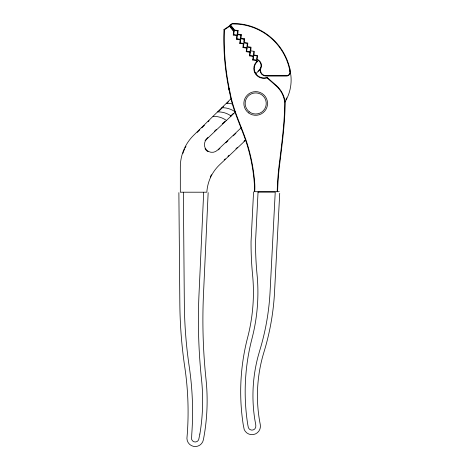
<?xml version="1.0" encoding="UTF-8"?>
<svg xmlns="http://www.w3.org/2000/svg" width="470" height="470" viewBox="0 0 470 470"><rect width="100%" height="100%" fill="white"/><g stroke="black" fill="none" stroke-linecap="round" stroke-linejoin="round"><path stroke-width="0.7" d="M254.276 191.695A57.798 57.798 0 0 0 254.276 182.836A176.285 176.285 0 0 0 246.685 143.497C241.216 126.589 232.897 110.644 229.754 93.013A248.46 248.46 0 0 1 223.99 29.54L229.713 25.738L229.618 26.308L224.401 29.769L224.243 36.642A248.042 248.042 0 0 0 230.165 92.919C233.302 110.538 241.627 126.471 247.085 143.368A176.702 176.702 0 0 1 254.693 182.801A58.11 58.11 0 0 1 254.699 191.695M253.553 192.113L251.05 241.592A331.003 331.003 0 0 0 252.584 274.915A180.081 180.081 0 0 1 247.62 337.578A215.119 215.119 0 0 0 243.213 424.575L244.2 429.533A8.466 8.466 0 0 0 260.427 426.819L260.274 424.575A148.702 148.702 0 0 1 263.94 352.159A250.451 250.451 0 0 0 274.55 291.982L279.715 193.305M277.617 191.695A276.483 276.483 0 0 1 280.014 161.574C282.411 141.981 284.979 122.282 285.178 102.536A26.402 26.402 0 0 0 276.36 85.528L267.148 77.433A10.034 10.034 0 0 1 257.513 75.588L255.739 73.59A9.253 9.253 0 0 1 257.513 61.435L256.949 61.394L256.215 60.448L252.707 60.013L253.142 56.506L249.464 55.848L249.899 52.34L246.221 51.682L246.656 48.175L242.972 47.517L243.237 43.792L239.729 43.352L240.164 39.85L236.486 39.192L236.751 35.462L233.243 35.027L233.678 31.519L229.618 26.308M233.243 35.027L233.713 34.657L234.119 31.396L229.713 25.738M241.327 34.686L240.857 35.05L237.597 34.645L237.209 34.145L237.614 30.885L238.084 30.521L237.82 34.251L241.327 34.686L241.063 38.417L244.57 38.851L244.306 42.576L247.813 43.017L247.549 46.742L251.056 47.176L250.798 50.907L254.299 51.342L254.041 55.072L257.542 55.507L257.108 59.014L258.582 60.148A6.633 6.633 0 0 1 261.361 66.928L260.65 68.99A5.423 5.423 0 0 0 265.01 75.558L286.994 75.594A3.454 3.454 0 0 0 289.902 72.597L289.356 68.514A57.728 57.728 0 0 0 239.371 24.252L232.374 23.929L230.664 25.063L234.577 30.086L238.084 30.521M236.486 39.192L236.956 38.822L237.362 35.561L236.974 35.062L233.713 34.657M244.57 38.851L244.1 39.216L240.84 38.81L240.452 38.311L240.857 35.05M239.729 43.352L240.199 42.987L240.605 39.727L240.217 39.227L236.956 38.822M243.695 42.476L244.1 39.216M242.972 47.517L243.442 47.153L243.848 43.892L243.46 43.393L240.199 42.987M246.221 51.682L246.685 51.318L247.091 48.057L246.703 47.558L243.442 47.153M249.464 55.848L249.928 55.483L250.334 52.223L249.952 51.724L246.685 51.318M253.829 51.712L253.424 54.972L253.812 55.466L257.078 55.871L256.673 59.138L257.284 59.919A6.204 6.204 0 0 1 260.95 66.834L259.963 69.061L255.874 73.837M252.707 60.013L253.177 59.649L253.583 56.382L253.195 55.889L249.928 55.483M199.862 434.057L198.663 439.814A3.789 3.789 0 0 1 191.572 439.238L191.778 434.08A309.354 309.354 0 0 0 189.24 366.653A456.805 456.805 0 0 1 184.334 303.785L183.365 192.624M277.194 191.695A276.947 276.947 0 0 1 279.597 161.521C281.994 141.958 284.55 122.294 284.761 102.583A25.985 25.985 0 0 0 276.078 85.84L267.042 77.897L267.148 77.433M237.614 30.885L234.354 30.48L234.577 30.086M236.751 35.462L236.974 35.062M237.597 34.645L237.82 34.251M239.994 39.627L240.217 39.227M240.84 38.81L241.063 38.417M243.237 43.792L243.46 43.393M246.48 47.952L246.703 47.558M249.723 52.117L249.952 51.724M252.966 56.282L253.195 55.889M256.215 60.448L256.438 60.054L257.513 61.435M205.049 140.583L207.928 137.405M258.482 71.434L260.31 69.296M231.54 98.212L193.734 135.201A44.615 44.615 0 0 0 180.321 167.244L180.321 192.207L206.847 192.207A41.166 41.166 0 0 1 219.678 164.706L245.839 140.001M197.159 132.434L199.768 129.885M201.853 127.846L204.456 125.296M208.104 121.73L209.144 120.708M218.791 111.273L223.708 106.467M226.851 103.388L228.426 101.849M256.949 61.394L256.238 62.093A9.676 9.676 0 0 0 255.386 73.819L257.237 75.905A10.458 10.458 0 0 0 266.425 78.079L267.042 77.897M214.314 131.371L216.447 129.362M222.298 123.833L224.96 121.319M230.282 116.29L233.478 113.27M241.48 127.493L217.545 150.1A7.708 7.708 0 0 1 206.641 150.1A7.708 7.708 0 0 1 206.641 139.196L235.429 112.007A22.119 22.119 0 0 0 222.898 107.706L221.84 107.706M218.35 149.918L219.948 148.408M225.806 142.874L227.932 140.865M233.255 135.836L235.917 133.327M224.19 159.871L225.253 158.86M227.921 156.34L228.99 155.335M235.928 148.784L237.526 147.269M243.93 141.223L245.534 139.713M233.678 31.519L234.119 31.396M237.209 34.145L237.644 34.028M236.921 35.685L237.362 35.561M240.452 38.311L240.893 38.193M240.164 39.85L240.605 39.727M243.413 44.01L243.848 43.892M246.656 48.175L247.091 48.057M249.899 52.34L250.334 52.223M253.142 56.506L253.583 56.382M213.022 116.331L214.067 116.319A21.826 21.826 0 0 1 226.464 120.473M254 191.695L279.298 191.695M244.083 42.976L247.343 43.381L246.938 46.642L247.326 47.141L250.586 47.546L250.181 50.807L250.569 51.306M253.177 59.649L256.438 60.054M223.99 29.54L224.401 29.769M234.354 30.48L230.053 24.963L232.256 23.5A58.151 58.151 0 0 1 289.767 68.426L290.889 75.494A42.535 42.535 0 0 1 284.979 102.019M255.081 72.415L255.739 73.59M228.308 86.063L229.754 93.013M289.767 68.426L290.319 72.65A3.872 3.872 0 0 1 286.5 76.058L265.885 76.058A5.846 5.846 0 0 1 260.527 67.991M208.157 192.624L203.439 295.319A564.17 564.17 0 0 0 205.995 379.096A206.118 206.118 0 0 1 203.381 439.797A8.307 8.307 0 0 1 186.919 438.451L187.301 433.757A304.96 304.96 0 0 0 184.798 367.276A461.105 461.105 0 0 1 179.846 303.837L178.876 192.624M203.669 192.624L198.963 295.137A568.453 568.453 0 0 0 201.53 379.525A201.718 201.718 0 0 1 199.862 434.057M217.545 111.907A21.826 21.826 0 0 1 231.152 116.049M226.364 103.283A21.967 21.967 0 0 1 232.374 104.017M182.936 153.338A44.203 44.203 0 0 1 183.576 151.516M183.805 150.917A44.203 44.203 0 0 1 184.551 149.137M185.086 147.974A44.203 44.203 0 0 1 185.961 146.252M286.724 97.872A42.112 42.112 0 0 1 285.872 99.581M210.255 177.055A41.601 41.601 0 0 1 211.435 174.717M208.028 151.692A8.131 8.131 0 0 1 205.049 148.714M229.407 89.864A4.565 4.565 0 0 1 228.778 88.331M258.048 192.113L255.533 241.709A326.239 326.239 0 0 0 257.055 274.527A184.499 184.499 0 0 1 253.242 333.465L251.979 338.641A210.83 210.83 0 0 0 247.655 423.969L248.36 427.753A3.942 3.942 0 0 0 255.698 427.512L255.815 425.121L254.775 419.258A153.185 153.185 0 0 1 257.936 356.895L259.628 350.914A246.168 246.168 0 0 0 270.08 291.723L275.232 192.113L258.048 192.113M248.513 112.865A11.844 11.844 0 0 0 267.448 104.986A11.844 11.844 0 0 0 251.156 92.525A11.844 11.844 0 0 0 248.513 112.865M249.306 111.831A10.54 10.54 0 0 0 266.155 104.816A10.54 10.54 0 0 0 251.656 93.73A10.54 10.54 0 0 0 249.306 111.831"/></g></svg>
